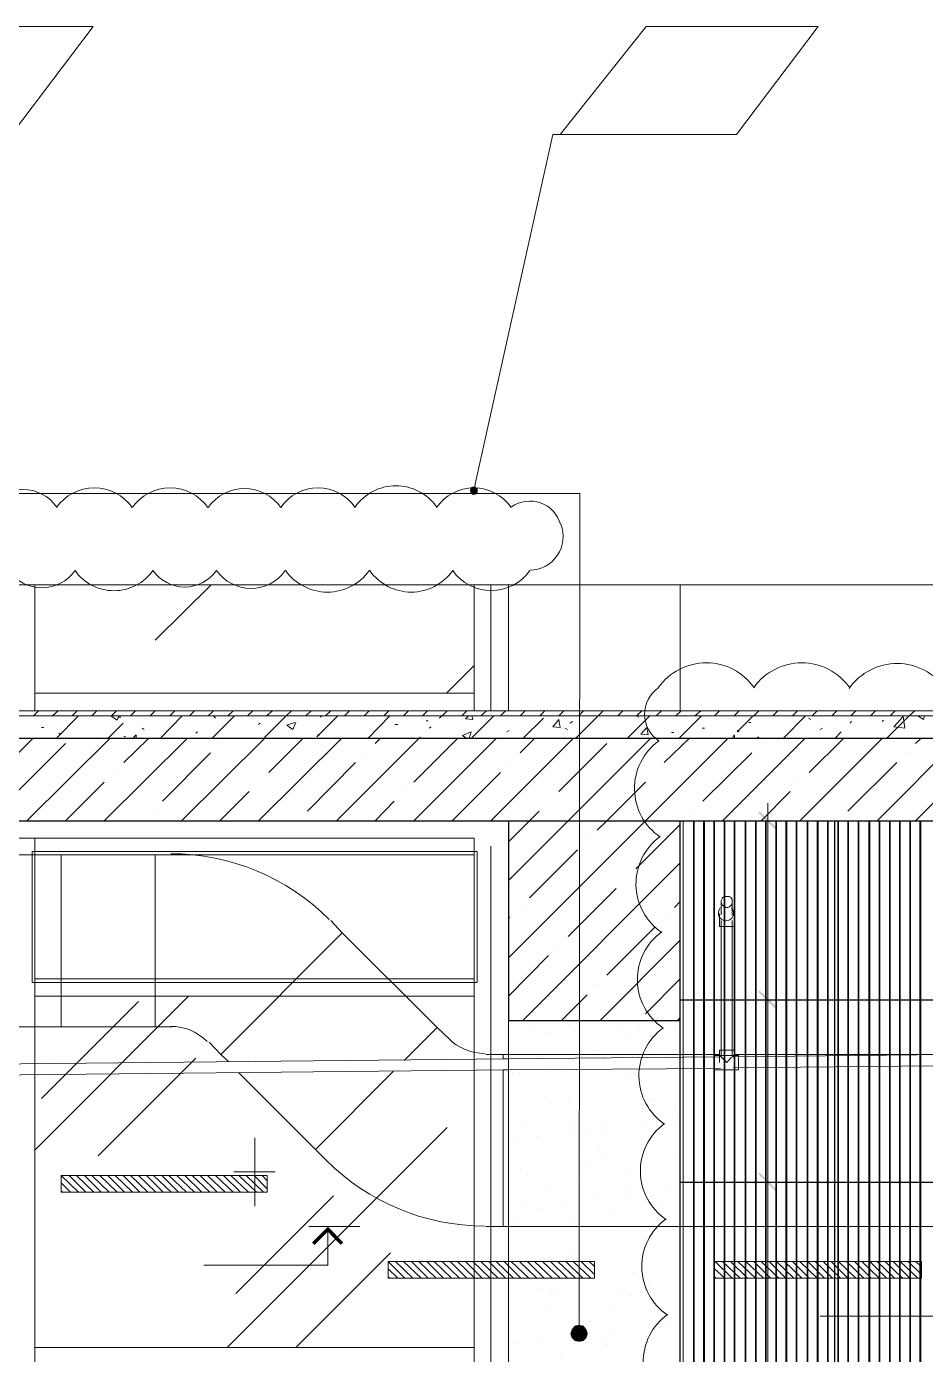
# Model space of a CAD drawing. Header units: millimetres. Extents: x -356862 to 418287, y 0 to 839748.
# Drawn here: x 379267 to 381938, y 788500 to 792445 of the extents above; entities that cross this region are included whole.
import ezdxf

# ---------------------------------------------------------------- set-up
doc = ezdxf.new("R2010")
doc.units = ezdxf.units.MM
doc.layers.add('PDF _Геометрия', color=7, linetype='Continuous', true_color=0xbababa)
doc.layers.add('PDF _Сплошная заливка', color=7, linetype='Continuous', true_color=0xf50000)

msp = doc.modelspace()

# ---------------------------------------------------------------- linework, layer by layer
at = {"layer": 'PDF _Геометрия', "color": 1, "lineweight": 20}
for points in [[(378696.101, 792124.9295), (379222.1835, 792124.9295), (379464.6577, 792445.3419), (378953.7299, 792445.3419)], [(380852.3897, 792124.9295), (381376.3072, 792124.9295), (381618.7814, 792445.3419), (381107.8536, 792445.3419)]]:
    msp.add_lwpolyline(points, close=True, dxfattribs=at)
msp.add_lwpolyline([(380599.0907, 791079.2594), (380601.2556, 791090.0841), (380830.7402, 792124.9295), (381086.2041, 792124.9295), (381328.6783, 792124.9295)], dxfattribs=at)
at = {"layer": 'PDF _Геометрия', "color": 251, "lineweight": 20, "true_color": 0x545454}
msp.add_lwpolyline([(380908.6783, 788587.4037), (380908.6783, 788613.3831), (380910.8433, 791057.6099), (380809.0907, 791057.6099), (377985.9979, 791057.6099)], dxfattribs=at)
at = {"layer": 'PDF _Геометрия', "color": 1, "lineweight": 20}
for points in [[(379805.8163, 791015.8044, 0.520540002), (379580.5984, 791015.8044, 0.520540002), (379355.4338, 791015.8044)], [(380243.5451, 791016.7253, 0.520539888), (380021.8739, 791016.7253, 0.520539928), (379806.7521, 791016.4088)], [(379213.739, 790829.0521, 0.520540103), (379410.5829, 790829.0521, 0.520539939), (379642.6554, 790829.6234)], [(379641.6321, 790829.373, 0.520539847), (379831.3827, 790829.373, 0.52053993), (380035.4953, 790828.7355)], [(380286.5847, 790828.9859, 0.520539925), (380533.083, 790828.9859, 0.520539952), (380762.3705, 790828.7025)], [(381143.6212, 790480.2499, 0.520570466), (381145.5841, 790322.5731, 0.520570484), (381149.9227, 790037.0841)], [(381154.2439, 789755.3346, 0.520570484), (381158.5749, 789469.5482, 0.520570484), (381162.9135, 789184.0592)]]:
    msp.add_lwpolyline(points, format="xyb", dxfattribs=at)
at = {"layer": 'PDF _Геометрия', "color": 7, "lineweight": 5}
for points in [[(397212.9051, 790786.9913), (397124.1422, 790786.9913), (384697.3381, 790786.9913), (384660.534, 790936.3728), (384586.9257, 790639.7748), (384550.1216, 790786.9913), (372125.4824, 790786.9913), (372036.7196, 790786.9913)], [(389187.4412, 790330.1872), (389187.4412, 790412.4553), (375225.6886, 790412.4553), (375225.6886, 790330.1872), (375225.6886, 790786.9913)], [(389187.4412, 790397.3006), (375225.6886, 790397.3006)]]:
    msp.add_lwpolyline(points, dxfattribs=at)
at = {"layer": 'PDF _Геометрия', "color": 7, "lineweight": 30}
for points in [[(372822.5959, 790786.9913), (372822.5959, 790330.1872), (372822.5959, 790085.548), (372822.5959, 788572.2491), (373078.0598, 788572.2491), (373078.0598, 790085.548), (393177.4412, 790085.548), (393177.4412, 790330.1872), (373078.0598, 790330.1872), (373078.0598, 790786.9913)], [(380698.6783, 790085.548), (380698.6783, 789492.3522), (381209.6062, 789492.3522), (381209.6062, 790085.548)]]:
    msp.add_lwpolyline(points, dxfattribs=at)
at = {"layer": 'PDF _Геометрия', "lineweight": 5}
for points in [[(379291.4618, 790786.9913), (379291.4618, 790412.4553)], [(379648.6783, 790622.4553), (379815.3794, 790786.9913)], [(380596.9257, 790786.9913), (380596.9257, 790412.4553)], [(380646.7196, 790786.9913), (380646.7196, 790412.4553)], [(380514.6577, 790464.414), (380596.9257, 790546.6821)], [(379354.2453, 790330.1872), (379421.3587, 790397.3006)], [(379540.4309, 790397.3006), (379536.101, 790384.3109), (379516.6165, 790397.3006), (379518.7814, 790397.3006)], [(379540.4309, 790392.9707), (379546.9257, 790392.9707)], [(379663.833, 790330.1872), (379728.7814, 790397.3006)], [(379817.5443, 790330.1872), (379884.6577, 790397.3006)], [(379821.8742, 790397.3006), (379828.369, 790390.8058)], [(379971.2556, 790330.1872), (380038.369, 790397.3006)], [(380129.2969, 790334.5171), (380192.0804, 790397.3006)], [(380140.1216, 790392.9707), (380144.4515, 790397.3006)], [(380280.8433, 790330.1872), (380345.7917, 790397.3006)], [(380493.0082, 790390.8058), (380501.668, 790397.3006)], [(380590.4309, 790397.3006), (380592.5959, 790386.4759), (380570.9464, 790388.6408), (380579.6062, 790397.3006)], [(380588.266, 790330.1872), (380655.3794, 790397.3006)], [(380741.9773, 790330.1872), (380802.5959, 790390.8058)], [(380897.8536, 790330.1872), (380964.967, 790397.3006)], [(381051.5649, 790330.1872), (381118.6783, 790397.3006)], [(381079.7093, 790397.3006), (381086.2041, 790392.9707)], [(381205.2763, 790330.1872), (381272.3897, 790397.3006)], [(381378.4721, 790349.6718), (381426.101, 790397.3006)], [(381514.8639, 790330.1872), (381581.9773, 790397.3006)], [(381590.6371, 790390.8058), (381597.1319, 790386.4759)], [(381822.2866, 790330.1872), (381889.4, 790397.3006)], [(381915.3794, 790397.3006), (381932.6989, 790386.4759), (381934.8639, 790397.3006)], [(379310.9464, 790362.6614), (379317.4412, 790362.6614)], [(379507.9567, 790330.1872), (379553.4206, 790375.6511)], [(379609.7093, 790360.4965), (379616.2041, 790356.1666)], [(379769.9154, 790345.3419), (379774.2453, 790349.6718)], [(379956.101, 790371.3212), (379960.4309, 790375.6511)], [(380066.5134, 790377.8161), (380057.8536, 790356.1666), (380040.534, 790369.1563), (380064.3484, 790377.8161)], [(380360.9464, 790371.3212), (380369.6062, 790371.3212)], [(380454.0391, 790382.146), (380460.534, 790382.146)], [(380462.6989, 790360.4965), (380469.1938, 790364.8264)], [(380575.2763, 790330.1872), (380562.2866, 790338.847), (380588.266, 790349.6718), (380581.7711, 790330.1872)], [(380694.3484, 790349.6718), (380700.8433, 790354.0017)], [(380867.5443, 790360.4965), (380874.0391, 790356.1666)], [(380882.6989, 790375.6511), (380889.1938, 790379.981)], [(381183.6268, 790347.5068), (381190.1216, 790347.5068)], [(381274.5546, 790360.4965), (381281.0495, 790360.4965)], [(381378.4721, 790354.0017), (381384.967, 790349.6718)], [(381413.1113, 790377.8161), (381419.6062, 790377.8161)], [(381625.2763, 790356.1666), (381631.7711, 790360.4965)], [(381668.5752, 790330.1872), (381688.0598, 790349.6718)], [(381714.0391, 790375.6511), (381718.369, 790379.981)], [(381809.2969, 790379.981), (381813.6268, 790384.3109)], [(379038.1629, 790085.548), (379284.967, 790330.1872)], [(379239.5031, 790172.146), (379382.3897, 790315.0326)], [(379267.6474, 790085.548), (379514.4515, 790330.1872)], [(379362.9051, 790345.3419), (379367.235, 790343.1769)], [(379497.1319, 790085.548), (379743.9361, 790330.1872)], [(379555.5855, 790336.6821), (379562.0804, 790334.5171)], [(379555.5855, 790258.7439), (379629.1938, 790330.1872)], [(379581.5649, 790330.1872), (379592.3897, 790341.012), (379592.3897, 790330.1872)], [(379726.6165, 790085.548), (379973.4206, 790330.1872)], [(379841.3587, 790315.0326), (379841.3587, 790315.0326)], [(379956.101, 790085.548), (380202.9051, 790330.1872)], [(379986.4103, 790228.4346), (380088.1629, 790330.1872)], [(380131.4618, 790341.012), (380137.9567, 790341.012)], [(380187.7505, 790085.548), (380432.3897, 790330.1872)], [(380302.4928, 790315.0326), (380317.6474, 790330.1872)], [(380417.235, 790085.548), (380661.8742, 790330.1872)], [(380417.235, 790200.2903), (380547.1319, 790330.1872)], [(380434.5546, 790330.1872), (380436.7196, 790334.5171)], [(380646.7196, 790085.548), (380891.3587, 790330.1872)], [(380698.6783, 789908.0223), (380876.2041, 790085.548), (381120.8433, 790330.1872)], [(380698.6783, 789678.5377), (381105.6886, 790085.548), (381350.3278, 790330.1872)], [(380733.3175, 790286.8882), (380776.6165, 790330.1872)], [(380848.0598, 790172.146), (380990.9464, 790315.0326)], [(381161.9773, 790258.7439), (381235.5855, 790330.1872)], [(381335.1732, 790085.548), (381579.8123, 790330.1872)], [(381363.3175, 790330.1872), (381369.8123, 790341.012), (381371.9773, 790330.1872)], [(381439.0907, 790332.3522), (381443.4206, 790334.5171)], [(381449.9154, 790315.0326), (381449.9154, 790315.0326)], [(381564.6577, 790085.548), (381809.2969, 790330.1872)], [(381592.802, 790228.4346), (381694.5546, 790330.1872)], [(381794.1422, 790085.548), (382038.7814, 790330.1872)], [(381908.8845, 790315.0326), (381924.0391, 790330.1872)], [(379670.3278, 790144.0017), (379813.2144, 790286.8882)], [(380272.1835, 790286.8882), (380272.1835, 790286.8882)], [(381276.7196, 790144.0017), (381421.7711, 790286.8882)], [(381880.7402, 790286.8882), (381880.7402, 790286.8882)], [(380101.1526, 790113.6924), (380244.0391, 790258.7439)], [(380703.0082, 790258.7439), (380703.0082, 790258.7439)], [(381707.5443, 790113.6924), (381852.5959, 790258.7439)], [(379382.3897, 790085.548), (379497.1319, 790200.2903)], [(379527.4412, 790228.4346), (379527.4412, 790228.4346)], [(379958.266, 790200.2903), (379958.266, 790200.2903)], [(380531.9773, 790085.548), (380674.8639, 790228.4346)], [(380962.802, 790057.4037), (380990.9464, 790085.548), (381105.6886, 790200.2903)], [(381133.833, 790228.4346), (381133.833, 790228.4346)], [(381564.6577, 790200.2903), (381564.6577, 790200.2903)], [(379841.3587, 790085.548), (379927.9567, 790172.146)], [(380386.9257, 790172.146), (380386.9257, 790172.146)], [(381449.9154, 790085.548), (381536.5134, 790172.146)], [(379642.1835, 790113.6924), (379642.1835, 790113.6924)], [(380302.4928, 790085.548), (380358.7814, 790144.0017)], [(380698.6783, 790022.7645), (380761.4618, 790085.548), (380789.6062, 790113.6924)], [(380817.7505, 790144.0017), (380817.7505, 790144.0017)], [(381248.5752, 790113.6924), (381248.5752, 790113.6924)], [(381908.8845, 790085.548), (381967.3381, 790144.0017)], [(379611.8742, 790085.548), (379611.8742, 790085.548)], [(380073.0082, 790085.548), (380073.0082, 790085.548)], [(381077.5443, 789942.6614), (381209.6062, 790074.7233)], [(381220.4309, 790085.548), (381220.4309, 790085.548)], [(381679.4, 790085.548), (381679.4, 790085.548)], [(380761.4618, 789856.0635), (380904.3484, 789998.9501)], [(380932.4928, 790029.2594), (380932.4928, 790029.2594)], [(380741.9773, 789492.3522), (381209.6062, 789959.981)], [(381047.235, 789914.5171), (381047.235, 789914.5171)], [(380876.2041, 789741.3212), (381019.0907, 789884.2078)], [(381192.2866, 789827.9192), (381209.6062, 789845.2388)], [(380698.6783, 789793.28), (380703.0082, 789799.7748)], [(380733.3175, 789827.9192), (380733.3175, 789827.9192)], [(381161.9773, 789799.7748), (381161.9773, 789799.7748)], [(380990.9464, 789626.579), (381133.833, 789769.4656)], [(380971.4618, 789492.3522), (381209.6062, 789730.4965)], [(380698.6783, 789563.7955), (380817.7505, 789685.0326)], [(380848.0598, 789713.1769), (380848.0598, 789713.1769)], [(380962.802, 789598.4346), (380962.802, 789598.4346)], [(381105.6886, 789511.8367), (381209.6062, 789615.7542)], [(380856.7196, 789492.3522), (380932.4928, 789568.1254)], [(381200.9464, 789492.3522), (381209.6062, 789501.012)]]:
    msp.add_lwpolyline(points, dxfattribs=at)
at = {"layer": 'PDF _Геометрия', "lineweight": 9}
msp.add_lwpolyline([(380698.6783, 790786.9913), (380698.6783, 790412.4553)], dxfattribs=at)
at = {"layer": 'PDF _Геометрия', "color": 7, "lineweight": 9}
for points in [[(381209.6062, 790412.4553), (381209.6062, 790786.9913)], [(380698.6783, 789492.3522), (380698.6783, 785194.9295)], [(381209.6062, 785043.3831), (381209.6062, 789492.3522)]]:
    msp.add_lwpolyline(points, dxfattribs=at)
at = {"layer": 'PDF _Геометрия', "color": 252, "lineweight": 5, "true_color": 0x989898}
for points in [[(379291.4618, 790412.4553), (379291.4618, 790464.414), (380596.9257, 790464.414), (380596.9257, 790412.4553)], [(379291.4618, 786117.1975), (379291.4618, 788494.3109), (379291.4618, 789589.7748), (379291.4618, 790033.5893), (379241.668, 790033.5893), (379241.668, 789589.7748), (379241.668, 788494.3109), (379241.668, 786117.1975), (379241.668, 786166.9913), (377936.2041, 786166.9913), (377936.2041, 786117.1975), (377936.2041, 788494.3109), (377936.2041, 789589.7748), (377936.2041, 790033.5893), (377886.4103, 790033.5893), (377886.4103, 789589.7748), (377886.4103, 788494.3109), (377886.4103, 786117.1975)], [(379300.1216, 786166.9913), (380596.9257, 786166.9913), (380596.9257, 786117.1975), (380596.9257, 788494.3109), (380596.9257, 789589.7748), (380596.9257, 790009.7748)], [(380646.7196, 790009.7748), (380646.7196, 789589.7748), (380646.7196, 788494.3109), (380646.7196, 786117.1975)]]:
    msp.add_lwpolyline(points, dxfattribs=at)
at = {"layer": 'PDF _Геометрия', "color": 8, "lineweight": 5, "true_color": 0x787878}
for points in [[(379287.1319, 790397.3006), (379302.2866, 790412.4553)], [(379343.4206, 790397.3006), (379360.7402, 790412.4553)], [(379401.8742, 790397.3006), (379417.0288, 790412.4553)], [(379460.3278, 790397.3006), (379475.4824, 790412.4553)], [(379518.7814, 790397.3006), (379533.9361, 790412.4553)], [(379575.0701, 790397.3006), (379590.2247, 790412.4553)], [(379633.5237, 790397.3006), (379648.6783, 790412.4553)], [(379691.9773, 790397.3006), (379707.1319, 790412.4553)], [(379750.4309, 790397.3006), (379765.5855, 790412.4553)], [(379806.7196, 790397.3006), (379821.8742, 790412.4553)], [(379865.1732, 790397.3006), (379880.3278, 790412.4553)], [(379923.6268, 790397.3006), (379938.7814, 790412.4553)], [(379979.9154, 790397.3006), (379997.235, 790412.4553)], [(380038.369, 790397.3006), (380053.5237, 790412.4553)], [(380096.8227, 790397.3006), (380111.9773, 790412.4553)], [(380155.2763, 790397.3006), (380170.4309, 790412.4553)], [(380211.5649, 790397.3006), (380226.7196, 790412.4553)], [(380270.0185, 790397.3006), (380285.1732, 790412.4553)], [(380328.4721, 790397.3006), (380343.6268, 790412.4553)], [(380386.9257, 790397.3006), (380402.0804, 790412.4553)], [(380443.2144, 790397.3006), (380458.369, 790412.4553)], [(380501.668, 790397.3006), (380516.8227, 790412.4553)], [(380560.1216, 790397.3006), (380575.2763, 790412.4553)], [(380616.4103, 790397.3006), (380633.7299, 790412.4553)], [(380674.8639, 790397.3006), (380690.0185, 790412.4553)], [(380733.3175, 790397.3006), (380748.4721, 790412.4553)], [(380791.7711, 790397.3006), (380806.9257, 790412.4553)], [(380848.0598, 790397.3006), (380863.2144, 790412.4553)], [(380906.5134, 790397.3006), (380921.668, 790412.4553)], [(380964.967, 790397.3006), (380980.1216, 790412.4553)], [(381023.4206, 790397.3006), (381038.5752, 790412.4553)], [(381079.7093, 790397.3006), (381094.8639, 790412.4553)], [(381138.1629, 790397.3006), (381153.3175, 790412.4553)], [(381196.6165, 790397.3006), (381211.7711, 790412.4553)], [(381252.9051, 790397.3006), (381270.2247, 790412.4553)], [(381311.3587, 790397.3006), (381326.5134, 790412.4553)], [(381369.8123, 790397.3006), (381384.967, 790412.4553)], [(381428.266, 790397.3006), (381443.4206, 790412.4553)], [(381484.5546, 790397.3006), (381499.7093, 790412.4553)], [(381543.0082, 790397.3006), (381558.1629, 790412.4553)], [(381601.4618, 790397.3006), (381616.6165, 790412.4553)], [(381659.9154, 790397.3006), (381675.0701, 790412.4553)], [(381716.2041, 790397.3006), (381731.3587, 790412.4553)], [(381774.6577, 790397.3006), (381789.8123, 790412.4553)], [(381833.1113, 790397.3006), (381848.266, 790412.4553)], [(381889.4, 790397.3006), (381906.7196, 790412.4553)]]:
    msp.add_lwpolyline(points, dxfattribs=at)
at = {"layer": 'PDF _Геометрия', "lineweight": 5}
for points in [[(380848.0598, 790386.4759), (380852.3897, 790362.6614), (380830.7402, 790364.8264)], [(381876.4103, 790360.4965), (381843.9361, 790364.8264), (381872.0804, 790395.1357)], [(381110.0185, 790362.6614), (381114.3484, 790341.012), (381092.6989, 790343.1769)]]:
    msp.add_lwpolyline(points, close=True, dxfattribs=at)
at = {"layer": 'PDF _Геометрия', "color": 7, "lineweight": 18}
for points in [[(381469.4, 789503.1769), (381469.4, 790137.5068)], [(381616.6165, 790085.548), (381417.4412, 790085.548)], [(381469.4, 788959.7748), (381469.4, 789604.9295)], [(381616.6165, 789552.9707), (381417.4412, 789552.9707), (381711.8742, 789552.9707)], [(381469.4, 788418.5377), (381469.4, 789063.6924)]]:
    msp.add_lwpolyline(points, dxfattribs=at)
at = {"layer": 'PDF _Геометрия', "color": 150, "lineweight": 30, "true_color": 0x0080ff}
for points in [[(382129.7093, 784735.9604), (381670.7402, 784735.9604), (381670.7402, 784889.6718), (381211.7711, 784889.6718), (381209.6062, 785138.6408), (381209.6062, 790085.548), (386119.7093, 790085.548)], [(381668.5752, 784889.6718), (381668.5752, 790085.548)], [(381209.6062, 789552.9707), (386119.7093, 789552.9707)], [(381209.6062, 789011.7336), (386119.7093, 789011.7336)]]:
    msp.add_lwpolyline(points, dxfattribs=at)
at = {"layer": 'PDF _Геометрия', "color": 254, "lineweight": 5, "true_color": 0xdcdcdc}
for points in [[(381218.266, 790085.548), (381218.266, 784889.6718)], [(381248.5752, 790085.548), (381248.5752, 784889.6718)], [(381278.8845, 790085.548), (381278.8845, 784889.6718)], [(381311.3587, 790085.548), (381311.3587, 784889.6718)], [(381341.668, 790085.548), (381341.668, 784889.6718)], [(381371.9773, 790085.548), (381371.9773, 784889.6718)], [(381402.2866, 790085.548), (381402.2866, 784889.6718)], [(381432.5959, 790085.548), (381432.5959, 784889.6718)], [(381462.9051, 790085.548), (381462.9051, 784889.6718)], [(381495.3794, 790085.548), (381495.3794, 784889.6718)], [(381525.6886, 790085.548), (381525.6886, 784889.6718)], [(381555.9979, 790085.548), (381555.9979, 784889.6718)], [(381586.3072, 790085.548), (381586.3072, 784889.6718)], [(381616.6165, 790085.548), (381616.6165, 784889.6718)], [(381646.9257, 790085.548), (381646.9257, 784889.6718)], [(381679.4, 790085.548), (381679.4, 784735.9604)], [(381709.7093, 790085.548), (381709.7093, 784735.9604)], [(381740.0185, 790085.548), (381740.0185, 784735.9604)], [(381770.3278, 790085.548), (381770.3278, 784735.9604)], [(381800.6371, 790085.548), (381800.6371, 784735.9604)], [(381830.9464, 790085.548), (381830.9464, 784735.9604)], [(381863.4206, 790085.548), (381863.4206, 784735.9604)], [(381893.7299, 790085.548), (381893.7299, 784735.9604)], [(381924.0391, 790085.548), (381924.0391, 784735.9604)]]:
    msp.add_lwpolyline(points, close=True, dxfattribs=at)
for points in [[(381218.266, 784889.6718), (381218.266, 790085.548)], [(381250.7402, 784889.6718), (381250.7402, 790085.548)], [(381281.0495, 784889.6718), (381281.0495, 790085.548)], [(381309.1938, 784889.6718), (381309.1938, 790085.548)], [(381339.5031, 784889.6718), (381339.5031, 790085.548)], [(381369.8123, 784889.6718), (381369.8123, 790085.548)], [(381404.4515, 784889.6718), (381404.4515, 790085.548)], [(381434.7608, 784889.6718), (381434.7608, 790085.548)], [(381465.0701, 784889.6718), (381465.0701, 790085.548)], [(381493.2144, 784889.6718), (381493.2144, 790085.548)], [(381523.5237, 784889.6718), (381523.5237, 790085.548)], [(381553.833, 784889.6718), (381553.833, 790085.548)], [(381588.4721, 784889.6718), (381588.4721, 790085.548)], [(381618.7814, 784889.6718), (381618.7814, 790085.548)], [(381649.0907, 784889.6718), (381649.0907, 790085.548)], [(381677.235, 784735.9604), (381677.235, 790085.548)], [(381707.5443, 784735.9604), (381707.5443, 790085.548)], [(381737.8536, 784735.9604), (381737.8536, 790085.548)], [(381772.4928, 784735.9604), (381772.4928, 790085.548)], [(381802.802, 784735.9604), (381802.802, 790085.548)], [(381833.1113, 784735.9604), (381833.1113, 790085.548)], [(381861.2556, 784735.9604), (381861.2556, 790085.548)], [(381891.5649, 784735.9604), (381891.5649, 790085.548)], [(381921.8742, 784735.9604), (381921.8742, 790085.548)], [(379291.4618, 789106.9913), (379748.266, 789563.7955)], [(379310.9464, 789260.7027), (379598.8845, 789548.6408)], [(379479.8123, 789089.6718), (379769.9154, 789379.7748)], [(379863.0082, 788520.2903), (380516.8227, 789174.1047)], [(379945.2763, 789143.7955), (379945.2763, 788940.2903)], [(380005.8948, 789042.0429), (379882.4928, 789042.0429)], [(379888.9876, 788680.4965), (380179.0907, 788970.5996)], [(380066.5134, 788520.2903), (380347.9567, 788801.7336)]]:
    msp.add_lwpolyline(points, dxfattribs=at)
at = {"layer": 'PDF _Геометрия', "color": 252, "lineweight": 5, "true_color": 0x989898}
for points in [[(379291.4618, 789983.7955), (379291.4618, 790033.5893), (380596.9257, 790033.5893), (380596.9257, 789983.7955)], [(379291.4618, 789563.7955), (379291.4618, 789615.7542), (380596.9257, 789615.7542), (380596.9257, 789563.7955)], [(379291.4618, 788470.4965), (379291.4618, 788520.2903), (380596.9257, 788520.2903), (380596.9257, 788470.4965)]]:
    msp.add_lwpolyline(points, close=True, dxfattribs=at)
at = {"layer": 'PDF _Геометрия', "color": 7, "lineweight": 5}
msp.add_lwpolyline([(380605.5855, 789604.9295), (380605.5855, 789994.6202), (379282.802, 789994.6202), (379282.802, 789604.9295)], close=True, dxfattribs=at)
at = {"layer": 'PDF _Геометрия', "color": 8, "lineweight": 18, "true_color": 0x808080}
for points in [[(379163.7299, 789472.8676), (379317.4412, 789472.8676), (379369.4, 789472.8676), (379369.4, 789983.7955), (379317.4412, 789983.7955), (379163.7299, 789983.7955)], [(379698.4721, 789983.7955), (379648.6783, 789983.7955), (379648.6783, 789472.8676), (379698.4721, 789472.8676)], [(381330.8433, 789845.2388), (381330.8433, 789806.2697)], [(381363.3175, 789806.2697), (381363.3175, 789845.2388)], [(381326.5134, 789808.4346), (381326.5134, 789806.2697), (381326.5134, 789771.6305), (381348.1629, 789771.6305), (381369.8123, 789771.6305), (381369.8123, 789806.2697), (381369.8123, 789808.4346)], [(379808.8845, 789427.4037), (379843.5237, 789390.5996), (380205.0701, 789752.146), (380170.4309, 789788.9501)], [(381330.8433, 789788.9501), (381330.8433, 789386.2697)], [(381363.3175, 789386.2697), (381363.3175, 789788.9501)], [(380523.3175, 789436.0635), (380486.5134, 789470.7027), (380389.0907, 789373.28), (380486.5134, 789470.7027), (380205.0701, 789752.146), (379843.5237, 789390.5996), (379867.3381, 789368.9501)], [(381369.8123, 789366.7852), (381369.8123, 789388.4346), (381369.8123, 789403.5893), (381326.5134, 789403.5893), (381326.5134, 789388.4346), (381326.5134, 789366.7852)], [(380698.6783, 789377.6099), (378960.2247, 789360.2903)], [(380683.5237, 789377.6099), (380683.5237, 789390.5996), (380631.5649, 789390.5996)], [(381326.5134, 789384.1047), (380683.5237, 789377.6099), (380683.5237, 789390.5996)], [(381326.5134, 789390.5996), (380683.5237, 789390.5996), (380698.6783, 789390.5996)], [(389027.235, 789360.2903), (388899.5031, 789358.1254), (389031.5649, 789360.2903), (388960.1216, 789360.2903), (388349.6062, 789360.2903), (388960.1216, 789360.2903), (389031.5649, 789360.2903), (389085.6886, 789379.7748), (389085.6886, 789390.5996), (389137.6474, 789390.5996), (389137.6474, 788879.6718), (386119.7093, 788879.6718), (380683.5237, 788879.6718), (380698.6783, 788879.6718)], [(381367.6474, 789388.4346), (381348.1629, 789388.4346), (381326.5134, 789388.4346), (381311.3587, 789388.4346), (381311.3587, 789345.1357), (381348.1629, 789345.1357), (381382.802, 789345.1357), (381382.802, 789388.4346), (381369.8123, 789388.4346), (381367.6474, 789386.2697), (381365.4824, 789384.1047), (381361.1526, 789381.9398), (381354.6577, 789375.445), (381348.1629, 789366.7852), (381339.5031, 789375.445), (381333.0082, 789381.9398), (381330.8433, 789384.1047), (381328.6783, 789386.2697), (381326.5134, 789388.4346)], [(381369.8123, 789390.5996), (382004.1422, 789390.5996), (381367.6474, 789384.1047)], [(378960.2247, 789327.8161), (380698.6783, 789345.1357)], [(380161.7711, 789072.3522), (380124.967, 789109.1563), (380356.6165, 789340.8058), (380124.967, 789109.1563), (379897.6474, 789336.4759)], [(380631.5649, 788879.6718), (380683.5237, 788879.6718), (380683.5237, 789345.1357), (381328.6783, 789349.4656)], [(380683.5237, 788879.6718), (380683.5237, 789345.1357)], [(381367.6474, 789351.6305), (382263.9361, 789360.2903)]]:
    msp.add_lwpolyline(points, dxfattribs=at)
for points in [[(379369.4, 789472.8676), (379369.4, 789983.7955), (379648.6783, 789983.7955), (379648.6783, 789472.8676)], [(381348.1629, 789860.3934), (381343.833, 789860.3934), (381341.668, 789860.3934), (381337.3381, 789858.2285), (381335.1732, 789856.0635), (381333.0082, 789851.7336), (381330.8433, 789847.4037), (381330.8433, 789845.2388), (381330.8433, 789840.9089), (381333.0082, 789838.7439), (381335.1732, 789834.414), (381337.3381, 789832.2491), (381341.668, 789830.0841), (381343.833, 789827.9192), (381348.1629, 789827.9192), (381350.3278, 789827.9192), (381354.6577, 789830.0841), (381358.9876, 789832.2491), (381361.1526, 789834.414), (381363.3175, 789838.7439), (381363.3175, 789840.9089), (381363.3175, 789845.2388), (381363.3175, 789847.4037), (381363.3175, 789851.7336), (381361.1526, 789856.0635), (381358.9876, 789858.2285), (381354.6577, 789860.3934), (381350.3278, 789860.3934)]]:
    msp.add_lwpolyline(points, close=True, dxfattribs=at)
msp.add_lwpolyline([(381328.3103, 789826.4176, 0.651117351), (381345.1301, 789788.394, 0.651117402), (381361.95, 789826.4176)], format="xyb", dxfattribs=at)
at = {"layer": 'PDF _Геометрия', "color": 24, "lineweight": 18, "true_color": 0xa12502}
msp.add_lwpolyline([(380698.6783, 789492.3522), (381209.6062, 789492.3522), (381209.6062, 785138.6408), (380845.8948, 785138.6408), (380845.8948, 785292.3522), (380698.6783, 785292.3522)], close=True, dxfattribs=at)
for points in [[(380882.6989, 789479.3625), (380882.6989, 789479.3625)], [(380778.7814, 789477.1975), (380778.7814, 789477.1975)], [(380811.2556, 789455.548), (380811.2556, 789455.548)], [(380884.8639, 789462.0429), (380884.8639, 789462.0429)], [(380897.8536, 789466.3728), (380897.8536, 789466.3728)], [(381021.2556, 789477.1975), (381021.2556, 789477.1975)], [(381055.8948, 789455.548), (381055.8948, 789455.548)], [(381088.369, 789464.2078), (381088.369, 789464.2078)], [(381198.7814, 789472.8676), (381198.7814, 789472.8676)], [(380964.967, 789403.5893), (380964.967, 789403.5893)], [(380785.2763, 789384.1047), (380785.2763, 789384.1047)], [(380919.5031, 789364.6202), (380919.5031, 789364.6202)], [(380930.3278, 789379.7748), (380930.3278, 789379.7748)], [(380984.4515, 789384.1047), (380984.4515, 789384.1047)], [(381025.5855, 789379.7748), (381025.5855, 789379.7748)], [(381066.7196, 789384.1047), (381066.7196, 789384.1047)], [(381129.5031, 789392.7645), (381129.5031, 789392.7645)], [(381172.802, 789379.7748), (381172.802, 789379.7748)], [(381194.4515, 789390.5996), (381194.4515, 789390.5996)], [(380709.5031, 789338.6408), (380709.5031, 789338.6408)], [(380731.1526, 789334.3109), (380731.1526, 789334.3109)], [(380815.5855, 789351.6305), (380815.5855, 789351.6305)], [(380856.7196, 789355.9604), (380856.7196, 789355.9604)], [(381042.9051, 789332.146), (381042.9051, 789332.146)], [(380841.5649, 789282.3522), (380841.5649, 789282.3522)], [(380889.1938, 789310.4965), (380889.1938, 789310.4965)], [(381058.0598, 789319.1563), (381058.0598, 789319.1563)], [(381084.0391, 789282.3522), (381084.0391, 789282.3522)], [(381094.8639, 789314.8264), (381094.8639, 789314.8264)], [(380809.0907, 789265.0326), (380809.0907, 789265.0326)], [(380822.0804, 789249.8779), (380822.0804, 789249.8779)], [(380876.2041, 789260.7027), (380876.2041, 789260.7027)], [(381118.6783, 789260.7027), (381118.6783, 789260.7027)], [(381125.1732, 789256.3728), (381125.1732, 789256.3728)], [(380789.6062, 789234.7233), (380789.6062, 789234.7233)], [(380988.7814, 789232.5584), (380988.7814, 789232.5584)], [(381198.7814, 789241.2181), (381198.7814, 789241.2181)], [(380750.6371, 789184.9295), (380750.6371, 789184.9295)], [(380891.3587, 789189.2594), (380891.3587, 789189.2594)], [(380928.1629, 789165.445), (380928.1629, 789165.445)], [(380990.9464, 789171.9398), (380990.9464, 789171.9398)], [(380993.1113, 789184.9295), (380993.1113, 789184.9295)], [(381097.0288, 789187.0944), (381097.0288, 789187.0944)], [(381099.1938, 789163.28), (381099.1938, 789163.28)], [(381138.1629, 789191.4243), (381138.1629, 789191.4243)], [(381200.9464, 789200.0841), (381200.9464, 789200.0841)], [(381203.1113, 789184.9295), (381203.1113, 789184.9295)], [(380718.1629, 789137.3006), (380718.1629, 789137.3006)], [(380780.9464, 789145.9604), (380780.9464, 789145.9604)], [(380887.0288, 789158.9501), (380887.0288, 789158.9501)], [(380895.6886, 789161.1151), (380895.6886, 789161.1151)], [(380904.3484, 789085.3419), (380904.3484, 789085.3419)], [(380969.2969, 789117.8161), (380969.2969, 789117.8161)], [(380982.2866, 789104.8264), (380982.2866, 789104.8264)], [(381148.9876, 789087.5068), (381148.9876, 789087.5068)], [(381203.1113, 789091.8367), (381203.1113, 789091.8367)], [(380733.3175, 789048.5377), (380733.3175, 789048.5377)], [(380793.9361, 789083.1769), (380793.9361, 789083.1769)], [(380938.9876, 789065.8573), (380938.9876, 789065.8573)], [(380993.1113, 789083.1769), (380993.1113, 789083.1769)], [(381181.4618, 789065.8573), (381181.4618, 789065.8573)], [(380748.4721, 789035.548), (380748.4721, 789035.548)], [(380900.0185, 789011.7336), (380900.0185, 789011.7336)], [(381049.4, 789042.0429), (381049.4, 789042.0429)], [(381103.5237, 789013.8986), (381103.5237, 789013.8986)], [(380813.4206, 788990.0841), (380813.4206, 788990.0841)], [(380815.5855, 788972.7645), (380815.5855, 788972.7645)], [(380958.4721, 788966.2697), (380958.4721, 788966.2697)], [(380999.6062, 788972.7645), (380999.6062, 788972.7645)], [(381055.8948, 788990.0841), (381055.8948, 788990.0841)], [(381062.3897, 788981.4243), (381062.3897, 788981.4243)], [(381127.3381, 788970.5996), (381127.3381, 788970.5996)], [(381168.4721, 788994.414), (381168.4721, 788994.414)], [(381209.6062, 788998.7439), (381209.6062, 788998.7439)], [(380748.4721, 788938.1254), (380748.4721, 788938.1254)], [(380789.6062, 788944.6202), (380789.6062, 788944.6202)], [(380798.266, 788933.7955), (380798.266, 788933.7955)], [(380852.3897, 788953.28), (380852.3897, 788953.28)], [(380999.6062, 788933.7955), (380999.6062, 788933.7955)], [(381142.4928, 788957.6099), (381142.4928, 788957.6099)], [(381209.6062, 788940.2903), (381209.6062, 788940.2903)], [(380724.6577, 788890.4965), (380724.6577, 788890.4965)], [(380893.5237, 788903.4862), (380893.5237, 788903.4862)], [(380908.6783, 788890.4965), (380908.6783, 788890.4965)], [(380967.1319, 788890.4965), (380967.1319, 788890.4965)], [(380759.2969, 788868.847), (380759.2969, 788868.847)], [(380904.3484, 788860.1872), (380904.3484, 788860.1872)], [(381001.7711, 788871.012), (381001.7711, 788871.012)], [(381107.8536, 788864.5171), (381107.8536, 788864.5171)], [(380975.7917, 788827.713), (380975.7917, 788827.713)], [(380804.7608, 788784.414), (380804.7608, 788784.414)], [(380876.2041, 788795.2388), (380876.2041, 788795.2388)], [(381003.9361, 788782.2491), (381003.9361, 788782.2491)], [(381029.9154, 788773.5893), (381029.9154, 788773.5893)], [(381071.0495, 788780.0841), (381071.0495, 788780.0841)], [(381118.6783, 788795.2388), (381118.6783, 788795.2388)], [(381133.833, 788788.7439), (381133.833, 788788.7439)], [(380715.9979, 788732.4553), (380715.9979, 788732.4553)], [(380741.9773, 788758.4346), (380741.9773, 788758.4346)], [(380822.0804, 788747.6099), (380822.0804, 788747.6099)], [(380861.0495, 788751.9398), (380861.0495, 788751.9398)], [(380925.9979, 788760.5996), (380925.9979, 788760.5996)], [(381053.7299, 788756.2697), (381053.7299, 788756.2697)], [(381068.8845, 788743.28), (381068.8845, 788743.28)], [(380698.6783, 788702.146), (380698.6783, 788702.146)], [(380787.4412, 788695.6511), (380787.4412, 788695.6511)], [(380908.6783, 788710.8058), (380908.6783, 788710.8058)], [(381032.0804, 788695.6511), (381032.0804, 788695.6511)], [(381114.3484, 788712.9707), (381114.3484, 788712.9707)], [(380819.9154, 788686.9913), (380819.9154, 788686.9913)], [(380822.0804, 788674.0017), (380822.0804, 788674.0017)], [(380832.9051, 788674.0017), (380832.9051, 788674.0017)], [(381064.5546, 788674.0017), (381064.5546, 788674.0017)], [(381135.9979, 788680.4965), (381135.9979, 788680.4965)], [(380809.0907, 788632.8676), (380809.0907, 788632.8676)], [(380902.1835, 788613.3831), (380902.1835, 788613.3831)], [(381008.266, 788632.8676), (381008.266, 788632.8676)], [(380938.9876, 788598.2285), (380938.9876, 788598.2285)], [(381103.5237, 788583.0738), (381103.5237, 788583.0738)], [(381142.4928, 788587.4037), (381142.4928, 788587.4037)], [(381181.4618, 788600.3934), (381181.4618, 788600.3934)], [(381207.4412, 788596.0635), (381207.4412, 788596.0635)], [(380703.0082, 788552.7645), (380703.0082, 788552.7645)], [(380787.4412, 788539.7748), (380787.4412, 788539.7748)], [(380893.5237, 788554.9295), (380893.5237, 788554.9295)], [(380915.1732, 788561.4243), (380915.1732, 788561.4243)], [(380932.4928, 788559.2594), (380932.4928, 788559.2594)], [(380977.9567, 788541.9398), (380977.9567, 788541.9398)], [(380997.4412, 788567.9192), (380997.4412, 788567.9192)], [(381118.6783, 788563.5893), (381118.6783, 788563.5893)], [(380724.6577, 788531.1151), (380724.6577, 788531.1151)], [(380852.3897, 788500.8058), (380852.3897, 788500.8058)], [(380993.1113, 788528.9501), (380993.1113, 788528.9501)], [(381094.8639, 788500.8058), (381094.8639, 788500.8058)]]:
    msp.add_lwpolyline(points, dxfattribs=at)
at = {"layer": 'PDF _Геометрия', "color": 92, "lineweight": 20, "true_color": 0x00dd00}
for points in [[(379369.4, 788981.4243), (379982.0804, 788981.4243), (379982.0804, 789031.2181), (379369.4, 789031.2181)], [(380341.4618, 788725.9604), (380954.1422, 788725.9604), (380954.1422, 788775.7542), (380341.4618, 788775.7542)], [(381311.3587, 788725.9604), (381926.2041, 788725.9604), (381926.2041, 788775.7542), (381311.3587, 788775.7542)]]:
    msp.add_lwpolyline(points, close=True, dxfattribs=at)
at = {"layer": 'PDF _Геометрия', "color": 92, "lineweight": 5, "true_color": 0x00dd00}
for points in [[(379421.3587, 788981.4243), (379369.4, 789031.2181)], [(379397.5443, 788981.4243), (379369.4, 789009.5687)], [(379443.0082, 788981.4243), (379393.2144, 789031.2181)], [(379466.8227, 788981.4243), (379414.8639, 789031.2181)], [(379488.4721, 788981.4243), (379438.6783, 789031.2181)], [(379512.2866, 788981.4243), (379460.3278, 789031.2181)], [(379536.101, 788981.4243), (379484.1422, 789031.2181)], [(379557.7505, 788981.4243), (379507.9567, 789031.2181)], [(379581.5649, 788981.4243), (379529.6062, 789031.2181)], [(379603.2144, 788981.4243), (379553.4206, 789031.2181)], [(379627.0288, 788981.4243), (379575.0701, 789031.2181)], [(379650.8433, 788981.4243), (379598.8845, 789031.2181)], [(379672.4928, 788981.4243), (379622.6989, 789031.2181)], [(379696.3072, 788981.4243), (379644.3484, 789031.2181)], [(379717.9567, 788981.4243), (379668.1629, 789031.2181)], [(379741.7711, 788981.4243), (379689.8123, 789031.2181)], [(379765.5855, 788981.4243), (379713.6268, 789031.2181)], [(379787.235, 788981.4243), (379737.4412, 789031.2181)], [(379811.0495, 788981.4243), (379759.0907, 789031.2181)], [(379832.6989, 788981.4243), (379782.9051, 789031.2181)], [(379856.5134, 788981.4243), (379804.5546, 789031.2181)], [(379880.3278, 788981.4243), (379828.369, 789031.2181)], [(379901.9773, 788981.4243), (379852.1835, 789031.2181)], [(379925.7917, 788981.4243), (379873.833, 789031.2181)], [(379949.6062, 788981.4243), (379897.6474, 789031.2181)], [(379971.2556, 788981.4243), (379919.2969, 789031.2181)], [(379982.0804, 788992.2491), (379943.1113, 789031.2181)], [(379982.0804, 789016.0635), (379966.9257, 789031.2181)], [(379373.7299, 788981.4243), (379369.4, 788985.7542)], [(380391.2556, 788725.9604), (380341.4618, 788775.7542)], [(380415.0701, 788725.9604), (380363.1113, 788775.7542)], [(380438.8845, 788725.9604), (380386.9257, 788775.7542)], [(380460.534, 788725.9604), (380410.7402, 788775.7542)], [(380484.3484, 788725.9604), (380432.3897, 788775.7542)], [(380505.9979, 788725.9604), (380456.2041, 788775.7542)], [(380529.8123, 788725.9604), (380477.8536, 788775.7542)], [(380553.6268, 788725.9604), (380501.668, 788775.7542)], [(380575.2763, 788725.9604), (380525.4824, 788775.7542)], [(380599.0907, 788725.9604), (380547.1319, 788775.7542)], [(380620.7402, 788725.9604), (380570.9464, 788775.7542)], [(380644.5546, 788725.9604), (380592.5959, 788775.7542)], [(380668.369, 788725.9604), (380616.4103, 788775.7542)], [(380690.0185, 788725.9604), (380640.2247, 788775.7542)], [(380713.833, 788725.9604), (380661.8742, 788775.7542)], [(380735.4824, 788725.9604), (380685.6886, 788775.7542)], [(380759.2969, 788725.9604), (380707.3381, 788775.7542)], [(380783.1113, 788725.9604), (380731.1526, 788775.7542)], [(380804.7608, 788725.9604), (380754.967, 788775.7542)], [(380828.5752, 788725.9604), (380776.6165, 788775.7542)], [(380852.3897, 788725.9604), (380800.4309, 788775.7542)], [(380874.0391, 788725.9604), (380824.2453, 788775.7542)], [(380897.8536, 788725.9604), (380845.8948, 788775.7542)], [(380919.5031, 788725.9604), (380869.7093, 788775.7542)], [(380943.3175, 788725.9604), (380891.3587, 788775.7542)], [(380954.1422, 788736.7852), (380915.1732, 788775.7542)], [(380954.1422, 788760.5996), (380938.9876, 788775.7542)], [(381363.3175, 788725.9604), (381313.5237, 788775.7542)], [(381387.1319, 788725.9604), (381335.1732, 788775.7542)], [(381408.7814, 788725.9604), (381358.9876, 788775.7542)], [(381432.5959, 788725.9604), (381380.6371, 788775.7542)], [(381456.4103, 788725.9604), (381404.4515, 788775.7542)], [(381478.0598, 788725.9604), (381428.266, 788775.7542)], [(381501.8742, 788725.9604), (381449.9154, 788775.7542)], [(381523.5237, 788725.9604), (381473.7299, 788775.7542)], [(381547.3381, 788725.9604), (381495.3794, 788775.7542)], [(381571.1526, 788725.9604), (381519.1938, 788775.7542)], [(381592.802, 788725.9604), (381543.0082, 788775.7542)], [(381616.6165, 788725.9604), (381564.6577, 788775.7542)], [(381638.266, 788725.9604), (381588.4721, 788775.7542)], [(381662.0804, 788725.9604), (381610.1216, 788775.7542)], [(381685.8948, 788725.9604), (381633.9361, 788775.7542)], [(381707.5443, 788725.9604), (381657.7505, 788775.7542)], [(381731.3587, 788725.9604), (381679.4, 788775.7542)], [(381755.1732, 788725.9604), (381703.2144, 788775.7542)], [(381776.8227, 788725.9604), (381727.0288, 788775.7542)], [(381800.6371, 788725.9604), (381748.6783, 788775.7542)], [(381822.2866, 788725.9604), (381772.4928, 788775.7542)], [(381846.101, 788725.9604), (381794.1422, 788775.7542)], [(381869.9154, 788725.9604), (381817.9567, 788775.7542)], [(381891.5649, 788725.9604), (381841.7711, 788775.7542)], [(381915.3794, 788725.9604), (381863.4206, 788775.7542)], [(381926.2041, 788736.7852), (381887.235, 788775.7542)], [(381926.2041, 788760.5996), (381908.8845, 788775.7542)], [(380369.6062, 788725.9604), (380341.4618, 788754.1047)], [(380345.7917, 788725.9604), (380341.4618, 788730.2903)], [(381341.668, 788725.9604), (381311.3587, 788754.1047)], [(381317.8536, 788725.9604), (381311.3587, 788730.2903)]]:
    msp.add_lwpolyline(points, dxfattribs=at)
at = {"layer": 'PDF _Геометрия', "color": 7, "lineweight": 18}
msp.add_lwpolyline([(381521.3587, 789011.7336), (381261.5649, 789011.7336)], close=True, dxfattribs=at)
at = {"layer": 'PDF _Геометрия', "color": 112, "lineweight": 5, "true_color": 0x00b85c}
for points in [[(380161.7711, 788879.6718), (380161.7711, 788764.9295), (379793.7299, 788764.9295)], [(380257.0288, 788879.6718), (380105.4824, 788879.6718)], [(381993.3175, 788725.9604), (381993.3175, 788613.3831), (381625.2763, 788613.3831)]]:
    msp.add_lwpolyline(points, dxfattribs=at)
at = {"layer": 'PDF _Геометрия', "color": 112, "lineweight": 0, "true_color": 0x00b85c, "const_width": 10.7159}
msp.add_lwpolyline([(380118.4721, 788828.7955), (380161.7711, 788872.0944), (380203.9876, 788828.7955)], dxfattribs=at)
at = {"layer": 'PDF _Геометрия', "color": 1, "lineweight": 20}
for centre, radius, start, end in [((379255.8701, 790947.7702), 122.3196, 35.0024339, 144.9975661), ((380364.3689, 790932.6133), 148.299, 35.0024492, 144.9975508), ((380596.0272, 790939.1103), 135.3093, 35.002449, 144.997551), ((380762.7348, 790941.2774), 94.1753, 15.4358188, 125.4364217), ((380760.5698, 790930.4506), 100.6702, 271.0931483, 21.0937132), ((380160.8549, 790917.4609), 152.6289, 215.0024495, 324.9975505), ((381286.6744, 790380.5316), 174.2783, 34.8266523, 144.8272489), ((381570.2936, 790380.5316), 174.2783, 34.8266523, 144.8272489), ((381853.914, 790378.3645), 174.2783, 34.8266523, 144.8272489), ((381252.0329, 789897.7283), 174.2783, 125.8703566, 235.8709757), ((381265.0237, 789044.7034), 174.2783, 125.8703566, 235.8709757), ((381269.3536, 788761.0841), 174.2783, 125.8703566, 235.8709757), ((381273.6835, 788477.4649), 174.2783, 125.8703566, 235.8709757)]:
    msp.add_arc(centre, radius, start, end, dxfattribs=at)
at = {"layer": 'PDF _Геометрия', "color": 8, "lineweight": 18, "true_color": 0x808080}
for centre, radius, start, end in [((379695.3725, 789321.8309), 665.7207, 44.9999587, 90.0000208), ((379695.3723, 789321.8299), 152.6289, 45.0000094, 89.9999904), ((380628.5025, 789546.9935), 152.6289, 225.0000094, 269.9999904), ((380628.5023, 789546.9925), 665.7207, 224.9999587, 269.9999792)]:
    msp.add_arc(centre, radius, start, end, dxfattribs=at)
at = {"layer": 'PDF _Сплошная заливка', "color": 1, "transparency": 33554559}
for points in [[(380596.9257, 791066.2697), (380588.266, 791077.0944), (380583.9361, 791068.4346)], [(380583.9361, 791068.4346), (380586.101, 791059.7748), (380596.9257, 791066.2697)], [(380586.101, 791059.7748), (380596.9257, 791066.2697), (380592.5959, 791053.28)], [(380599.0907, 791079.2594), (380596.9257, 791066.2697), (380588.266, 791077.0944)], [(380592.5959, 791053.28), (380603.4206, 791055.445), (380596.9257, 791066.2697)], [(380607.7505, 791072.7645), (380599.0907, 791079.2594), (380596.9257, 791066.2697)], [(380596.9257, 791066.2697), (380607.7505, 791061.9398), (380607.7505, 791072.7645)], [(380603.4206, 791055.445), (380596.9257, 791066.2697), (380607.7505, 791061.9398)]]:
    msp.add_solid(points, dxfattribs=at)
at = {"layer": 'PDF _Сплошная заливка', "color": 7, "transparency": 33554559}
for points in [[(381497.5443, 790063.8986), (381441.2556, 790109.3625), (381445.5855, 790113.6924)], [(381493.2144, 790057.4037), (381497.5443, 790063.8986), (381441.2556, 790109.3625)], [(381497.5443, 789531.3212), (381441.2556, 789576.7852), (381445.5855, 789581.1151)], [(381445.5855, 789581.1151), (381441.2556, 789576.7852), (381497.5443, 789531.3212)], [(381493.2144, 789524.8264), (381497.5443, 789531.3212), (381441.2556, 789576.7852)], [(381441.2556, 789576.7852), (381497.5443, 789531.3212), (381493.2144, 789524.8264)], [(381497.5443, 788987.9192), (381441.2556, 789035.548), (381445.5855, 789039.8779)], [(381445.5855, 789039.8779), (381441.2556, 789035.548), (381497.5443, 788987.9192)], [(381493.2144, 788983.5893), (381497.5443, 788987.9192), (381441.2556, 789035.548)], [(381441.2556, 789035.548), (381497.5443, 788987.9192), (381493.2144, 788983.5893)]]:
    msp.add_solid(points, dxfattribs=at)
at = {"layer": 'PDF _Сплошная заливка', "color": 251, "true_color": 0x545454, "transparency": 33554559}
for points in [[(380908.6783, 788561.4243), (380887.0288, 788574.414), (380882.6989, 788561.4243)], [(380895.6886, 788585.2388), (380908.6783, 788561.4243), (380887.0288, 788574.414)], [(380908.6783, 788587.4037), (380895.6886, 788585.2388), (380908.6783, 788561.4243)], [(380908.6783, 788561.4243), (380921.668, 788585.2388), (380908.6783, 788587.4037)], [(380930.3278, 788574.414), (380908.6783, 788561.4243), (380921.668, 788585.2388)], [(380934.6577, 788561.4243), (380930.3278, 788574.414), (380908.6783, 788561.4243)], [(380882.6989, 788561.4243), (380887.0288, 788548.4346), (380908.6783, 788561.4243)], [(380887.0288, 788548.4346), (380908.6783, 788561.4243), (380895.6886, 788539.7748)], [(380908.6783, 788561.4243), (380895.6886, 788539.7748), (380908.6783, 788537.6099)], [(380908.6783, 788537.6099), (380921.668, 788539.7748), (380908.6783, 788561.4243)], [(380921.668, 788539.7748), (380908.6783, 788561.4243), (380930.3278, 788548.4346)], [(380908.6783, 788561.4243), (380930.3278, 788548.4346), (380934.6577, 788561.4243)]]:
    msp.add_solid(points, dxfattribs=at)

doc.saveas('drawing.dxf')
